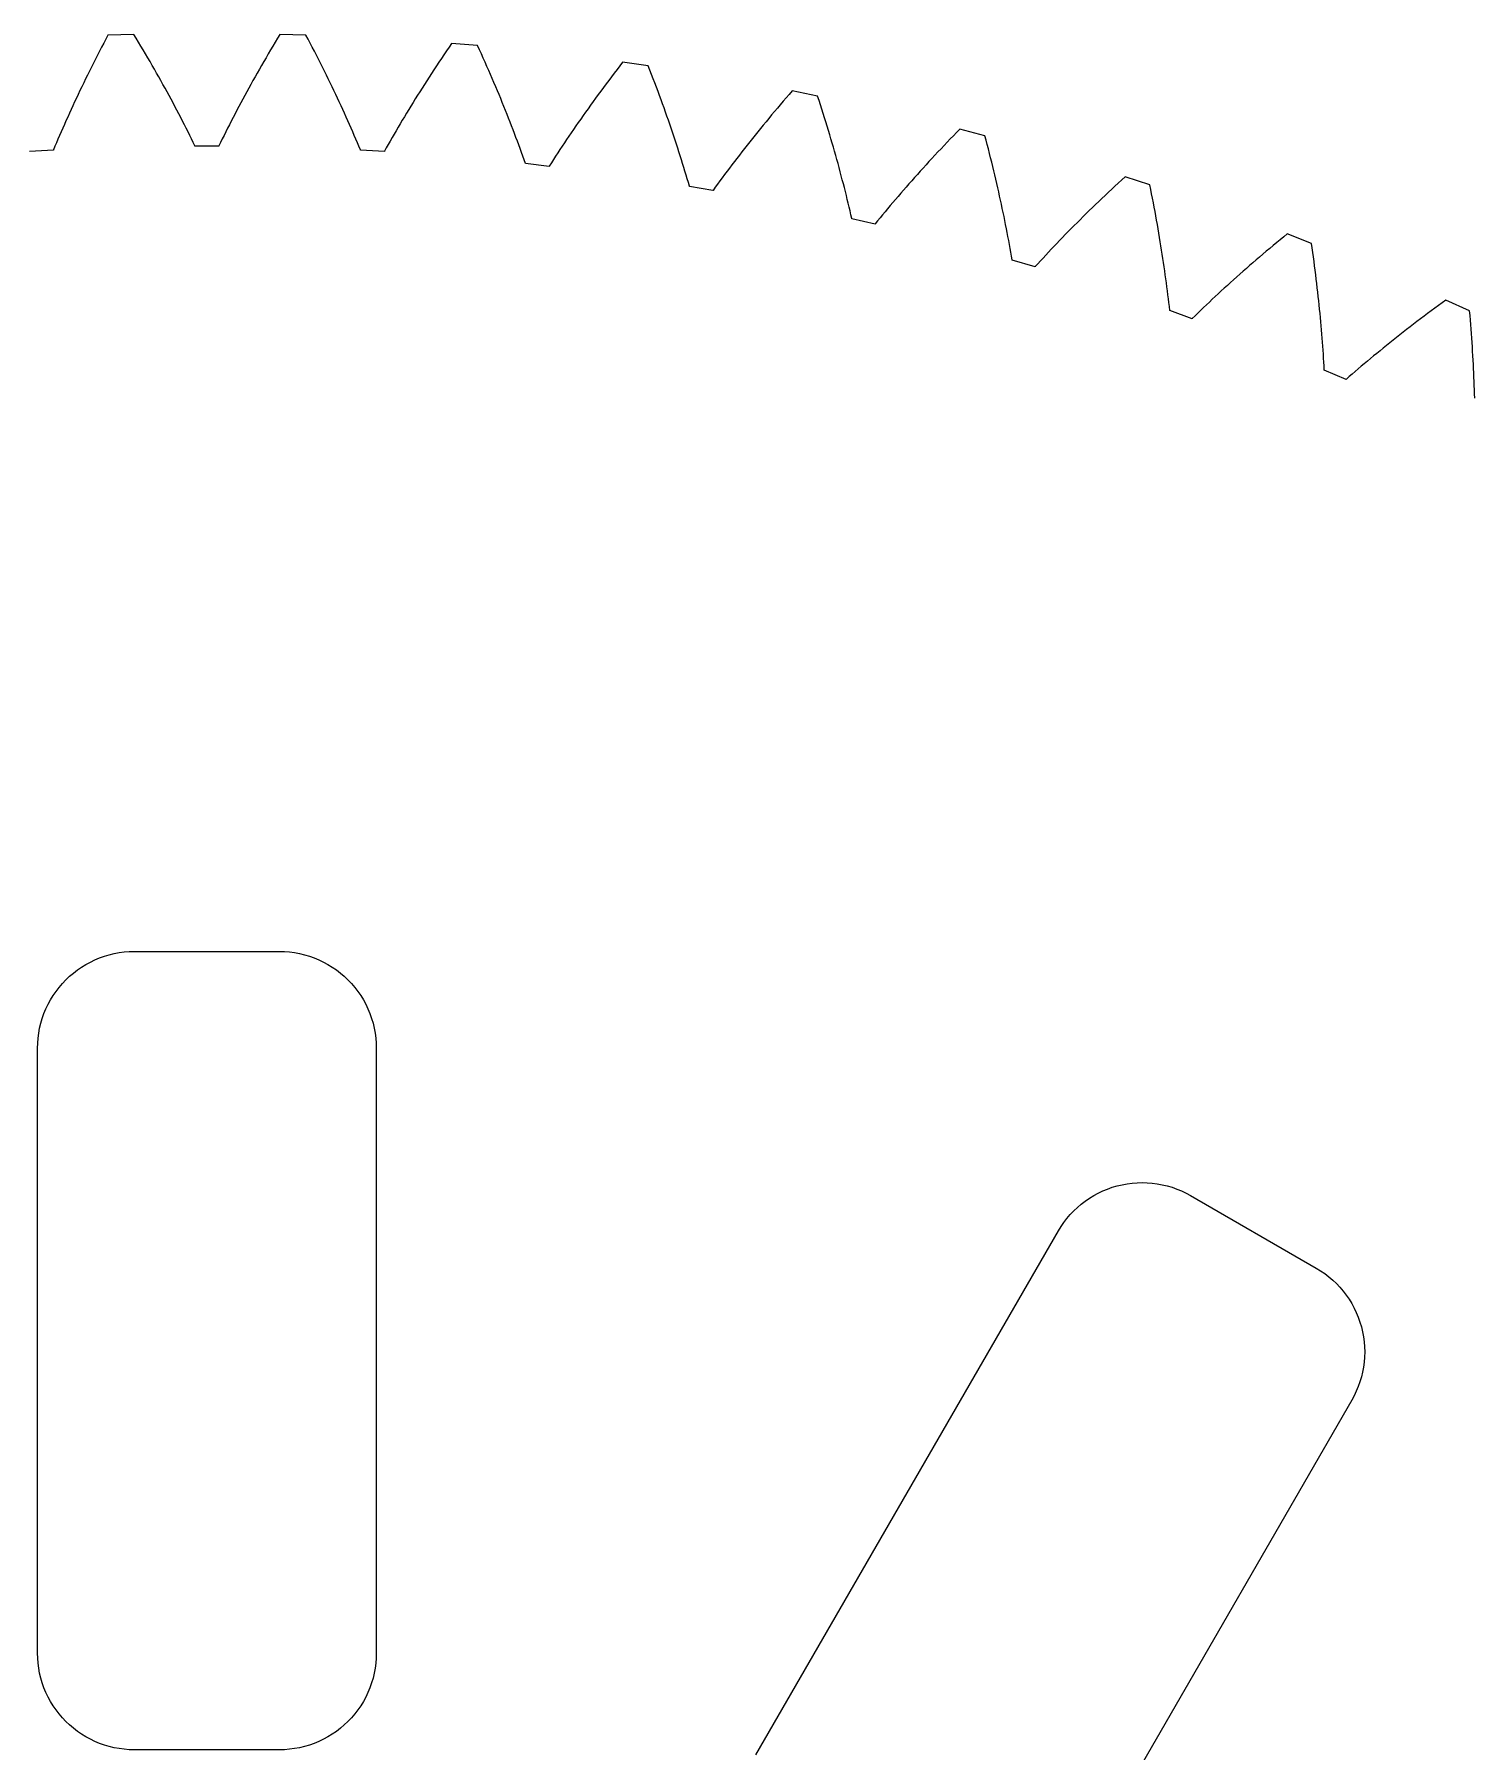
# Model space of a CAD drawing. Header units: metres. Extents: x -124 to 124, y -10 to 132.
# Drawn here: x -7.1 to 52.4, y 60.9 to 131.9 of the extents above; entities that cross this region are included whole.
import ezdxf

# ---------------------------------------------------------------- set-up
doc = ezdxf.new("R2010")
doc.units = ezdxf.units.M

msp = doc.modelspace()

# ---------------------------------------------------------------- linework, layer by layer
for p, q in [((-4.35382, 131.375), (-4.43976, 131.209)), ((-4.26692, 131.542), (-4.35382, 131.375)), ((-4.17903, 131.709), (-4.26692, 131.542)), ((-4.09013, 131.877), (-4.17903, 131.709)), ((-3.01706, 131.908), (-4.09013, 131.877)), ((-2.91873, 131.745), (-3.01706, 131.908)), ((-2.82144, 131.583), (-2.91873, 131.745)), ((-2.72516, 131.422), (-2.82144, 131.583)), ((-2.62988, 131.261), (-2.72516, 131.422)), ((2.72516, 131.422), (2.62988, 131.261)), ((2.82144, 131.583), (2.72516, 131.422)), ((2.91873, 131.745), (2.82144, 131.583)), ((3.01706, 131.908), (2.91873, 131.745)), ((4.09013, 131.877), (3.01706, 131.908)), ((4.17903, 131.709), (4.09013, 131.877)), ((4.26692, 131.542), (4.17903, 131.709)), ((4.35382, 131.375), (4.26692, 131.542)), ((4.43976, 131.209), (4.35382, 131.375)), ((10.007, 131.376), (9.9006, 131.22)), ((10.1144, 131.533), (10.007, 131.376)), ((11.184, 131.441), (10.1144, 131.533)), ((11.2632, 131.268), (11.184, 131.441)), ((-4.6917, 130.715), (-4.77374, 130.552)), ((-4.60869, 130.879), (-4.6917, 130.715)), ((-4.5247, 131.044), (-4.60869, 130.879)), ((-4.43976, 131.209), (-4.5247, 131.044)), ((-2.53564, 131.101), (-2.62988, 131.261)), ((-2.4424, 130.941), (-2.53564, 131.101)), ((-2.35016, 130.782), (-2.4424, 130.941)), ((-2.25891, 130.624), (-2.35016, 130.782)), ((-2.16866, 130.466), (-2.25891, 130.624)), ((2.25891, 130.624), (2.16866, 130.466)), ((2.35016, 130.782), (2.25891, 130.624)), ((2.4424, 130.941), (2.35016, 130.782)), ((2.53564, 131.101), (2.4424, 130.941)), ((2.62988, 131.261), (2.53564, 131.101)), ((4.5247, 131.044), (4.43976, 131.209)), ((4.60869, 130.879), (4.5247, 131.044)), ((4.6917, 130.715), (4.60869, 130.879)), ((4.77374, 130.552), (4.6917, 130.715)), ((9.58774, 130.755), (9.48552, 130.6)), ((9.69098, 130.909), (9.58774, 130.755)), ((9.79527, 131.064), (9.69098, 130.909)), ((9.9006, 131.22), (9.79527, 131.064)), ((11.3414, 131.096), (11.2632, 131.268)), ((11.4186, 130.925), (11.3414, 131.096)), ((11.4949, 130.754), (11.4186, 130.925)), ((11.5703, 130.584), (11.4949, 130.754)), ((17.1788, 130.753), (17.0626, 130.603)), ((18.2414, 130.6), (17.1788, 130.753)), ((-5.09241, 129.905), (-5.16972, 129.745)), ((-5.01418, 130.066), (-5.09241, 129.905)), ((-4.93498, 130.227), (-5.01418, 130.066)), ((-4.85484, 130.389), (-4.93498, 130.227)), ((-4.77374, 130.552), (-4.85484, 130.389)), ((-2.07939, 130.309), (-2.16866, 130.466)), ((-1.99112, 130.152), (-2.07939, 130.309)), ((-1.90382, 129.996), (-1.99112, 130.152)), ((-1.8175, 129.841), (-1.90382, 129.996)), ((1.90382, 129.996), (1.8175, 129.841)), ((1.99112, 130.152), (1.90382, 129.996)), ((2.07939, 130.309), (1.99112, 130.152)), ((2.16866, 130.466), (2.07939, 130.309)), ((4.85484, 130.389), (4.77374, 130.552)), ((4.93498, 130.227), (4.85484, 130.389)), ((5.01418, 130.066), (4.93498, 130.227)), ((5.09241, 129.905), (5.01418, 130.066)), ((5.16972, 129.745), (5.09241, 129.905)), ((9.08701, 129.99), (8.98993, 129.838)), ((9.18509, 130.142), (9.08701, 129.99)), ((9.28421, 130.294), (9.18509, 130.142)), ((9.38435, 130.447), (9.28421, 130.294)), ((9.48552, 130.6), (9.38435, 130.447)), ((11.6447, 130.415), (11.5703, 130.584)), ((11.7183, 130.246), (11.6447, 130.415)), ((11.7908, 130.079), (11.7183, 130.246)), ((11.8625, 129.912), (11.7908, 130.079)), ((11.9333, 129.745), (11.8625, 129.912)), ((16.6086, 130.006), (16.4977, 129.858)), ((16.7204, 130.155), (16.6086, 130.006)), ((16.8334, 130.304), (16.7204, 130.155)), ((16.9475, 130.453), (16.8334, 130.304)), ((17.0626, 130.603), (16.9475, 130.453)), ((18.3106, 130.423), (18.2414, 130.6)), ((18.3788, 130.247), (18.3106, 130.423)), ((18.4462, 130.072), (18.3788, 130.247)), ((18.5126, 129.897), (18.4462, 130.072)), ((-5.39609, 129.269), (-5.4697, 129.112)), ((-5.32156, 129.427), (-5.39609, 129.269)), ((-5.24611, 129.586), (-5.32156, 129.427)), ((-5.16972, 129.745), (-5.24611, 129.586)), ((-1.73216, 129.686), (-1.8175, 129.841)), ((-1.64777, 129.532), (-1.73216, 129.686)), ((-1.56433, 129.378), (-1.64777, 129.532)), ((-1.48187, 129.225), (-1.56433, 129.378)), ((-1.40036, 129.073), (-1.48187, 129.225)), ((1.48187, 129.225), (1.40036, 129.073)), ((1.56433, 129.378), (1.48187, 129.225)), ((1.64777, 129.532), (1.56433, 129.378)), ((1.73216, 129.686), (1.64777, 129.532)), ((1.8175, 129.841), (1.73216, 129.686)), ((5.24611, 129.586), (5.16972, 129.745)), ((5.32156, 129.427), (5.24611, 129.586)), ((5.39609, 129.269), (5.32156, 129.427)), ((5.4697, 129.112), (5.39609, 129.269)), ((8.61172, 129.239), (8.51967, 129.09)), ((8.70477, 129.388), (8.61172, 129.239)), ((8.79883, 129.537), (8.70477, 129.388)), ((8.89388, 129.688), (8.79883, 129.537)), ((8.98993, 129.838), (8.89388, 129.688)), ((12.0031, 129.579), (11.9333, 129.745)), ((12.0721, 129.415), (12.0031, 129.579)), ((12.1401, 129.25), (12.0721, 129.415)), ((12.2073, 129.087), (12.1401, 129.25)), ((16.065, 129.271), (15.9594, 129.126)), ((16.1716, 129.417), (16.065, 129.271)), ((16.2792, 129.564), (16.1716, 129.417)), ((16.3879, 129.711), (16.2792, 129.564)), ((16.4977, 129.858), (16.3879, 129.711)), ((18.5782, 129.723), (18.5126, 129.897)), ((18.6428, 129.55), (18.5782, 129.723)), ((18.7066, 129.377), (18.6428, 129.55)), ((18.7695, 129.206), (18.7066, 129.377)), ((18.8315, 129.035), (18.7695, 129.206)), ((23.9391, 129.285), (23.8167, 129.142)), ((24.0626, 129.428), (23.9391, 129.285)), ((24.1872, 129.571), (24.0626, 129.428)), ((25.2393, 129.358), (24.1872, 129.571)), ((25.2983, 129.177), (25.2393, 129.358)), ((-5.75505, 128.489), (-5.82414, 128.336)), ((-5.68506, 128.644), (-5.75505, 128.489)), ((-5.61418, 128.799), (-5.68506, 128.644)), ((-5.54237, 128.955), (-5.61418, 128.799)), ((-5.4697, 129.112), (-5.54237, 128.955)), ((-1.31978, 128.922), (-1.40036, 129.073)), ((-1.24016, 128.771), (-1.31978, 128.922)), ((-1.16147, 128.621), (-1.24016, 128.771)), ((-1.08371, 128.471), (-1.16147, 128.621)), ((1.16147, 128.621), (1.08371, 128.471)), ((1.24016, 128.771), (1.16147, 128.621)), ((1.31978, 128.922), (1.24016, 128.771)), ((1.40036, 129.073), (1.31978, 128.922)), ((5.54237, 128.955), (5.4697, 129.112)), ((5.61418, 128.799), (5.54237, 128.955)), ((5.68506, 128.644), (5.61418, 128.799)), ((5.75505, 128.489), (5.68506, 128.644)), ((5.82414, 128.336), (5.75505, 128.489)), ((8.16135, 128.502), (8.0742, 128.357)), ((8.24945, 128.648), (8.16135, 128.502)), ((8.33855, 128.795), (8.24945, 128.648)), ((8.42862, 128.942), (8.33855, 128.795)), ((8.51967, 129.09), (8.42862, 128.942)), ((12.2735, 128.924), (12.2073, 129.087)), ((12.3389, 128.762), (12.2735, 128.924)), ((12.4034, 128.601), (12.3389, 128.762)), ((12.4671, 128.44), (12.4034, 128.601)), ((15.5476, 128.549), (15.4472, 128.406)), ((15.649, 128.692), (15.5476, 128.549)), ((15.7514, 128.836), (15.649, 128.692)), ((15.8549, 128.981), (15.7514, 128.836)), ((15.9594, 129.126), (15.8549, 128.981)), ((18.8926, 128.865), (18.8315, 129.035)), ((18.9529, 128.695), (18.8926, 128.865)), ((19.0123, 128.527), (18.9529, 128.695)), ((19.0709, 128.359), (19.0123, 128.527)), ((23.3381, 128.576), (23.2211, 128.435)), ((23.4561, 128.717), (23.3381, 128.576)), ((23.5752, 128.858), (23.4561, 128.717)), ((23.6954, 129), (23.5752, 128.858)), ((23.8167, 129.142), (23.6954, 129)), ((25.3563, 128.998), (25.2983, 129.177)), ((25.4136, 128.819), (25.3563, 128.998)), ((25.4699, 128.64), (25.4136, 128.819)), ((25.5254, 128.463), (25.4699, 128.64)), ((-6.02611, 127.879), (-6.09169, 127.728)), ((-5.95966, 128.03), (-6.02611, 127.879)), ((-5.89233, 128.183), (-5.95966, 128.03)), ((-5.82414, 128.336), (-5.89233, 128.183)), ((-1.00688, 128.322), (-1.08371, 128.471)), ((-0.93098, 128.174), (-1.00688, 128.322)), ((-0.85597, 128.026), (-0.93098, 128.174)), ((-0.78191, 127.88), (-0.85597, 128.026)), ((-0.70874, 127.733), (-0.78191, 127.88)), ((0.78191, 127.88), (0.70874, 127.733)), ((0.85597, 128.026), (0.78191, 127.88)), ((0.93098, 128.174), (0.85597, 128.026)), ((1.00688, 128.322), (0.93098, 128.174)), ((1.08371, 128.471), (1.00688, 128.322)), ((5.89233, 128.183), (5.82414, 128.336)), ((5.95966, 128.03), (5.89233, 128.183)), ((6.02611, 127.879), (5.95966, 128.03)), ((6.09169, 127.728), (6.02611, 127.879)), ((7.73529, 127.781), (7.65295, 127.639)), ((7.81859, 127.924), (7.73529, 127.781)), ((7.90283, 128.068), (7.81859, 127.924)), ((7.98804, 128.212), (7.90283, 128.068)), ((8.0742, 128.357), (7.98804, 128.212)), ((12.5298, 128.281), (12.4671, 128.44)), ((12.5918, 128.122), (12.5298, 128.281)), ((12.6528, 127.964), (12.5918, 128.122)), ((12.713, 127.806), (12.6528, 127.964)), ((12.7724, 127.649), (12.713, 127.806)), ((15.0559, 127.839), (14.9606, 127.699)), ((15.1522, 127.98), (15.0559, 127.839)), ((15.2495, 128.121), (15.1522, 127.98)), ((15.3479, 128.263), (15.2495, 128.121)), ((15.4472, 128.406), (15.3479, 128.263)), ((19.1286, 128.192), (19.0709, 128.359)), ((19.1855, 128.025), (19.1286, 128.192)), ((19.2415, 127.86), (19.1855, 128.025)), ((19.2967, 127.695), (19.2415, 127.86)), ((22.7642, 127.877), (22.6527, 127.739)), ((22.8768, 128.016), (22.7642, 127.877)), ((22.9905, 128.155), (22.8768, 128.016)), ((23.1053, 128.295), (22.9905, 128.155)), ((23.2211, 128.435), (23.1053, 128.295)), ((25.5801, 128.286), (25.5254, 128.463)), ((25.6339, 128.111), (25.5801, 128.286)), ((25.6869, 127.936), (25.6339, 128.111)), ((25.7391, 127.761), (25.6869, 127.936)), ((30.984, 127.855), (30.8526, 127.72)), ((31.1166, 127.991), (30.984, 127.855)), ((32.1549, 127.718), (31.1166, 127.991)), ((-6.34474, 127.121), (-7.33232, 127.064)), ((-6.2832, 127.28), (-6.34534, 127.132)), ((-6.34534, 127.132), (-6.34474, 127.121)), ((-6.22023, 127.428), (-6.2832, 127.28)), ((-6.15637, 127.578), (-6.22023, 127.428)), ((-6.09169, 127.728), (-6.15637, 127.578)), ((-0.63648, 127.588), (-0.70874, 127.733)), ((-0.56511, 127.443), (-0.63648, 127.588)), ((-0.49463, 127.299), (-0.56511, 127.443)), ((-0.49458, 127.288), (-0.49463, 127.299)), ((0.49458, 127.288), (-0.49458, 127.288)), ((0.49463, 127.299), (0.49458, 127.288)), ((0.56511, 127.443), (0.49463, 127.299)), ((0.63648, 127.588), (0.56511, 127.443)), ((0.70874, 127.733), (0.63648, 127.588)), ((6.15637, 127.578), (6.09169, 127.728)), ((6.22023, 127.428), (6.15637, 127.578)), ((6.2832, 127.28), (6.22023, 127.428)), ((6.34534, 127.132), (6.2832, 127.28)), ((6.34474, 127.121), (6.34534, 127.132)), ((7.33232, 127.064), (6.34474, 127.121)), ((7.33301, 127.075), (7.33232, 127.064)), ((7.41159, 127.215), (7.33301, 127.075)), ((7.4911, 127.356), (7.41159, 127.215)), ((7.57156, 127.497), (7.4911, 127.356)), ((7.65295, 127.639), (7.57156, 127.497)), ((12.8309, 127.493), (12.7724, 127.649)), ((12.8886, 127.338), (12.8309, 127.493)), ((12.9454, 127.184), (12.8886, 127.338)), ((13.0014, 127.03), (12.9454, 127.184)), ((14.5894, 127.143), (14.499, 127.006)), ((14.6807, 127.281), (14.5894, 127.143)), ((14.773, 127.42), (14.6807, 127.281)), ((14.8663, 127.559), (14.773, 127.42)), ((14.9606, 127.699), (14.8663, 127.559)), ((19.3511, 127.531), (19.2967, 127.695)), ((19.4046, 127.368), (19.3511, 127.531)), ((19.4574, 127.206), (19.4046, 127.368)), ((19.5093, 127.045), (19.4574, 127.206)), ((22.2171, 127.19), (22.1108, 127.054)), ((22.3244, 127.326), (22.2171, 127.19)), ((22.4328, 127.463), (22.3244, 127.326)), ((22.5422, 127.601), (22.4328, 127.463)), ((22.6527, 127.739), (22.5422, 127.601)), ((25.7904, 127.588), (25.7391, 127.761)), ((25.8409, 127.415), (25.7904, 127.588)), ((25.8906, 127.244), (25.8409, 127.415)), ((25.9395, 127.073), (25.8906, 127.244)), ((25.9875, 126.903), (25.9395, 127.073)), ((30.338, 127.18), (30.2121, 127.046)), ((30.465, 127.314), (30.338, 127.18)), ((30.593, 127.449), (30.465, 127.314)), ((30.7222, 127.584), (30.593, 127.449)), ((30.8526, 127.72), (30.7222, 127.584)), ((32.2034, 127.535), (32.1549, 127.718)), ((32.2511, 127.352), (32.2034, 127.535)), ((32.298, 127.17), (32.2511, 127.352)), ((32.3441, 126.989), (32.298, 127.17)), ((13.0566, 126.878), (13.0014, 127.03)), ((13.111, 126.726), (13.0566, 126.878)), ((13.1646, 126.574), (13.111, 126.726)), ((13.1634, 126.563), (13.1646, 126.574)), ((14.1461, 126.451), (13.1634, 126.563)), ((14.1475, 126.462), (14.1461, 126.451)), ((14.2339, 126.597), (14.1475, 126.462)), ((14.3213, 126.733), (14.2339, 126.597)), ((14.4097, 126.869), (14.3213, 126.733)), ((14.499, 127.006), (14.4097, 126.869)), ((19.5604, 126.884), (19.5093, 127.045)), ((19.6107, 126.724), (19.5604, 126.884)), ((19.6602, 126.565), (19.6107, 126.724)), ((19.709, 126.407), (19.6602, 126.565)), ((19.7569, 126.25), (19.709, 126.407)), ((21.595, 126.381), (21.4949, 126.248)), ((21.6961, 126.514), (21.595, 126.381)), ((21.7982, 126.649), (21.6961, 126.514)), ((21.9014, 126.783), (21.7982, 126.649)), ((22.0056, 126.918), (21.9014, 126.783)), ((22.1108, 127.054), (22.0056, 126.918)), ((26.0349, 126.734), (25.9875, 126.903)), ((26.0813, 126.565), (26.0349, 126.734)), ((26.127, 126.398), (26.0813, 126.565)), ((26.172, 126.231), (26.127, 126.398)), ((29.5993, 126.381), (29.48, 126.25)), ((29.7197, 126.514), (29.5993, 126.381)), ((29.8411, 126.646), (29.7197, 126.514)), ((29.9637, 126.779), (29.8411, 126.646)), ((30.0873, 126.912), (29.9637, 126.779)), ((30.2121, 127.046), (30.0873, 126.912)), ((32.3894, 126.809), (32.3441, 126.989)), ((32.4339, 126.629), (32.3894, 126.809)), ((32.4776, 126.45), (32.4339, 126.629)), ((32.5205, 126.273), (32.4776, 126.45)), ((19.8041, 126.093), (19.7569, 126.25)), ((19.8505, 125.938), (19.8041, 126.093)), ((19.8961, 125.783), (19.8505, 125.938)), ((19.941, 125.629), (19.8961, 125.783)), ((21.1048, 125.72), (21.0098, 125.59)), ((21.2008, 125.852), (21.1048, 125.72)), ((21.2978, 125.983), (21.2008, 125.852)), ((21.3959, 126.115), (21.2978, 125.983)), ((21.4949, 126.248), (21.3959, 126.115)), ((26.2161, 126.065), (26.172, 126.231)), ((26.2595, 125.9), (26.2161, 126.065)), ((26.3021, 125.736), (26.2595, 125.9)), ((26.344, 125.573), (26.3021, 125.736)), ((29.0138, 125.726), (28.8999, 125.597)), ((29.1287, 125.857), (29.0138, 125.726)), ((29.2448, 125.987), (29.1287, 125.857)), ((29.3618, 126.118), (29.2448, 125.987)), ((29.48, 126.25), (29.3618, 126.118)), ((32.5627, 126.096), (32.5205, 126.273)), ((32.604, 125.92), (32.5627, 126.096)), ((32.6446, 125.745), (32.604, 125.92)), ((32.6844, 125.57), (32.6446, 125.745)), ((37.6655, 125.762), (37.5276, 125.634)), ((37.8045, 125.89), (37.6655, 125.762)), ((37.9446, 126.018), (37.8045, 125.89)), ((38.9656, 125.687), (37.9446, 126.018)), ((39.0036, 125.501), (38.9656, 125.687)), ((19.9391, 125.618), (19.941, 125.629)), ((20.9138, 125.449), (19.9391, 125.618)), ((20.9158, 125.46), (20.9138, 125.449)), ((21.0098, 125.59), (20.9158, 125.46)), ((26.3851, 125.41), (26.344, 125.573)), ((26.4255, 125.249), (26.3851, 125.41)), ((26.4651, 125.088), (26.4255, 125.249)), ((26.504, 124.928), (26.4651, 125.088)), ((28.3465, 124.954), (28.239, 124.827)), ((28.4551, 125.082), (28.3465, 124.954)), ((28.5647, 125.21), (28.4551, 125.082)), ((28.6754, 125.338), (28.5647, 125.21)), ((28.7871, 125.467), (28.6754, 125.338)), ((28.8999, 125.597), (28.7871, 125.467)), ((32.7234, 125.397), (32.6844, 125.57)), ((32.7617, 125.225), (32.7234, 125.397)), ((32.7993, 125.053), (32.7617, 125.225)), ((32.8361, 124.882), (32.7993, 125.053)), ((36.8554, 125), (36.7243, 124.874)), ((36.9875, 125.126), (36.8554, 125)), ((37.1209, 125.253), (36.9875, 125.126)), ((37.2553, 125.38), (37.1209, 125.253)), ((37.3909, 125.507), (37.2553, 125.38)), ((37.5276, 125.634), (37.3909, 125.507)), ((39.0408, 125.315), (39.0036, 125.501)), ((39.0772, 125.131), (39.0408, 125.315)), ((39.1129, 124.947), (39.0772, 125.131)), ((39.1478, 124.765), (39.1129, 124.947)), ((26.5421, 124.769), (26.504, 124.928)), ((26.5796, 124.611), (26.5421, 124.769)), ((26.6163, 124.454), (26.5796, 124.611)), ((26.6523, 124.298), (26.6163, 124.454)), ((26.6498, 124.287), (26.6523, 124.298)), ((27.6133, 124.063), (26.6498, 124.287)), ((27.8194, 124.323), (27.7171, 124.198)), ((27.9228, 124.448), (27.8194, 124.323)), ((28.0272, 124.574), (27.9228, 124.448)), ((28.1326, 124.7), (28.0272, 124.574)), ((28.239, 124.827), (28.1326, 124.7)), ((32.8722, 124.712), (32.8361, 124.882)), ((32.9075, 124.543), (32.8722, 124.712)), ((32.9421, 124.375), (32.9075, 124.543)), ((32.976, 124.208), (32.9421, 124.375)), ((36.0857, 124.248), (35.9613, 124.124)), ((36.2112, 124.373), (36.0857, 124.248)), ((36.3378, 124.498), (36.2112, 124.373)), ((36.4655, 124.623), (36.3378, 124.498)), ((36.5944, 124.748), (36.4655, 124.623)), ((36.7243, 124.874), (36.5944, 124.748)), ((39.182, 124.583), (39.1478, 124.765)), ((39.2154, 124.402), (39.182, 124.583)), ((39.2481, 124.222), (39.2154, 124.402)), ((39.2801, 124.043), (39.2481, 124.222)), ((27.6159, 124.074), (27.6133, 124.063)), ((27.7171, 124.198), (27.6159, 124.074)), ((33.0092, 124.042), (32.976, 124.208)), ((33.0417, 123.876), (33.0092, 124.042)), ((33.0734, 123.712), (33.0417, 123.876)), ((33.1045, 123.548), (33.0734, 123.712)), ((33.1349, 123.385), (33.1045, 123.548)), ((35.4748, 123.631), (35.3559, 123.509)), ((35.5948, 123.754), (35.4748, 123.631)), ((35.7159, 123.877), (35.5948, 123.754)), ((35.8381, 124.001), (35.7159, 123.877)), ((35.9613, 124.124), (35.8381, 124.001)), ((39.3113, 123.865), (39.2801, 124.043)), ((39.3418, 123.688), (39.3113, 123.865)), ((39.3716, 123.512), (39.3418, 123.688)), ((39.4007, 123.337), (39.3716, 123.512)), ((44.5016, 123.539), (44.3555, 123.419)), ((44.6488, 123.659), (44.5016, 123.539)), ((45.6492, 123.269), (44.6488, 123.659)), ((33.1646, 123.224), (33.1349, 123.385)), ((33.1936, 123.063), (33.1646, 123.224)), ((33.222, 122.903), (33.1936, 123.063)), ((33.2496, 122.744), (33.222, 122.903)), ((34.7775, 122.903), (34.6651, 122.783)), ((34.8911, 123.024), (34.7775, 122.903)), ((35.0056, 123.144), (34.8911, 123.024)), ((35.1213, 123.266), (35.0056, 123.144)), ((35.238, 123.387), (35.1213, 123.266)), ((35.3559, 123.509), (35.238, 123.387)), ((39.4291, 123.162), (39.4007, 123.337)), ((39.4568, 122.989), (39.4291, 123.162)), ((39.4837, 122.816), (39.4568, 122.989)), ((39.5101, 122.644), (39.4837, 122.816)), ((43.6424, 122.823), (43.5032, 122.704)), ((43.7827, 122.942), (43.6424, 122.823)), ((43.9242, 123.061), (43.7827, 122.942)), ((44.0668, 123.18), (43.9242, 123.061)), ((44.2106, 123.299), (44.0668, 123.18)), ((44.3555, 123.419), (44.2106, 123.299)), ((45.6765, 123.081), (45.6492, 123.269)), ((45.703, 122.894), (45.6765, 123.081)), ((45.7289, 122.708), (45.703, 122.894)), ((33.2767, 122.586), (33.2496, 122.744)), ((33.2735, 122.575), (33.2767, 122.586)), ((34.2227, 122.296), (33.2735, 122.575)), ((34.2259, 122.307), (34.2227, 122.296)), ((34.3341, 122.425), (34.2259, 122.307)), ((34.4434, 122.544), (34.3341, 122.425)), ((34.5537, 122.663), (34.4434, 122.544)), ((34.6651, 122.783), (34.5537, 122.663)), ((39.5357, 122.474), (39.5101, 122.644)), ((39.5607, 122.304), (39.5357, 122.474)), ((39.5849, 122.135), (39.5607, 122.304)), ((39.6086, 121.967), (39.5849, 122.135)), ((42.8243, 122.115), (42.6919, 121.998)), ((42.9578, 122.232), (42.8243, 122.115)), ((43.0925, 122.35), (42.9578, 122.232)), ((43.2282, 122.468), (43.0925, 122.35)), ((43.3651, 122.586), (43.2282, 122.468)), ((43.5032, 122.704), (43.3651, 122.586)), ((45.754, 122.523), (45.7289, 122.708)), ((45.7785, 122.339), (45.754, 122.523)), ((45.8022, 122.155), (45.7785, 122.339)), ((45.8253, 121.973), (45.8022, 122.155)), ((39.6316, 121.8), (39.6086, 121.967)), ((39.6539, 121.634), (39.6316, 121.8)), ((39.6756, 121.469), (39.6539, 121.634)), ((39.6966, 121.305), (39.6756, 121.469)), ((42.0467, 121.417), (41.921, 121.302)), ((42.1736, 121.533), (42.0467, 121.417)), ((42.3015, 121.648), (42.1736, 121.533)), ((42.4305, 121.765), (42.3015, 121.648)), ((42.5606, 121.881), (42.4305, 121.765)), ((42.6919, 121.998), (42.5606, 121.881)), ((45.8476, 121.791), (45.8253, 121.973)), ((45.8693, 121.611), (45.8476, 121.791)), ((45.8903, 121.431), (45.8693, 121.611)), ((45.9107, 121.253), (45.8903, 121.431)), ((39.717, 121.142), (39.6966, 121.305)), ((39.7368, 120.979), (39.717, 121.142)), ((39.756, 120.818), (39.7368, 120.979)), ((39.7745, 120.658), (39.756, 120.818)), ((41.309, 120.729), (41.1899, 120.616)), ((41.4292, 120.843), (41.309, 120.729)), ((41.5505, 120.957), (41.4292, 120.843)), ((41.6729, 121.072), (41.5505, 120.957)), ((41.7964, 121.186), (41.6729, 121.072)), ((41.921, 121.302), (41.7964, 121.186)), ((45.9304, 121.075), (45.9107, 121.253)), ((45.9494, 120.898), (45.9304, 121.075)), ((45.9678, 120.723), (45.9494, 120.898)), ((45.9855, 120.548), (45.9678, 120.723)), ((50.9008, 120.698), (50.7493, 120.587)), ((51.0535, 120.809), (50.9008, 120.698)), ((51.2074, 120.921), (51.0535, 120.809)), ((52.1839, 120.475), (51.2074, 120.921)), ((39.7925, 120.498), (39.7745, 120.658)), ((39.7888, 120.488), (39.7925, 120.498)), ((40.7204, 120.155), (39.7888, 120.488)), ((40.7242, 120.166), (40.7204, 120.155)), ((40.839, 120.278), (40.7242, 120.166)), ((40.9549, 120.39), (40.839, 120.278)), ((41.0719, 120.503), (40.9549, 120.39)), ((41.1899, 120.616), (41.0719, 120.503)), ((46.0026, 120.374), (45.9855, 120.548)), ((46.0191, 120.201), (46.0026, 120.374)), ((46.0349, 120.029), (46.0191, 120.201)), ((46.0502, 119.858), (46.0349, 120.029)), ((50.0091, 120.033), (49.8645, 119.923)), ((50.1548, 120.143), (50.0091, 120.033)), ((50.3017, 120.254), (50.1548, 120.143)), ((50.4498, 120.365), (50.3017, 120.254)), ((50.599, 120.476), (50.4498, 120.365)), ((50.7493, 120.587), (50.599, 120.476)), ((52.2004, 120.285), (52.1839, 120.475)), ((52.2162, 120.097), (52.2004, 120.285)), ((52.2314, 119.91), (52.2162, 120.097)), ((46.0648, 119.688), (46.0502, 119.858)), ((46.0788, 119.519), (46.0648, 119.688)), ((46.0922, 119.351), (46.0788, 119.519)), ((46.105, 119.184), (46.0922, 119.351)), ((49.0211, 119.265), (48.8845, 119.156)), ((49.1588, 119.374), (49.0211, 119.265)), ((49.2977, 119.483), (49.1588, 119.374)), ((49.4377, 119.593), (49.2977, 119.483)), ((49.5788, 119.703), (49.4377, 119.593)), ((49.7211, 119.812), (49.5788, 119.703)), ((49.8645, 119.923), (49.7211, 119.812)), ((52.2459, 119.723), (52.2314, 119.91)), ((52.2598, 119.538), (52.2459, 119.723)), ((52.2731, 119.354), (52.2598, 119.538)), ((52.2857, 119.17), (52.2731, 119.354)), ((46.1172, 119.018), (46.105, 119.184)), ((46.1288, 118.853), (46.1172, 119.018)), ((46.1399, 118.689), (46.1288, 118.853)), ((46.1504, 118.526), (46.1399, 118.689)), ((48.2185, 118.615), (48.0887, 118.507)), ((48.3495, 118.723), (48.2185, 118.615)), ((48.4815, 118.831), (48.3495, 118.723)), ((48.6147, 118.939), (48.4815, 118.831)), ((48.7491, 119.047), (48.6147, 118.939)), ((48.8845, 119.156), (48.7491, 119.047)), ((52.2976, 118.988), (52.2857, 119.17)), ((52.309, 118.806), (52.2976, 118.988)), ((52.3197, 118.626), (52.309, 118.806)), ((52.3298, 118.446), (52.3197, 118.626)), ((46.1603, 118.364), (46.1504, 118.526)), ((46.1697, 118.202), (46.1603, 118.364)), ((46.1785, 118.042), (46.1697, 118.202)), ((46.1742, 118.032), (46.1785, 118.042)), ((47.0854, 117.647), (46.1742, 118.032)), ((47.3329, 117.868), (47.2108, 117.762)), ((47.4561, 117.974), (47.3329, 117.868)), ((47.5804, 118.08), (47.4561, 117.974)), ((47.7058, 118.187), (47.5804, 118.08)), ((47.8323, 118.293), (47.7058, 118.187)), ((47.9599, 118.4), (47.8323, 118.293)), ((48.0887, 118.507), (47.9599, 118.4)), ((52.3393, 118.268), (52.3298, 118.446)), ((52.3482, 118.09), (52.3393, 118.268)), ((52.3566, 117.914), (52.3482, 118.09)), ((52.3643, 117.738), (52.3566, 117.914)), ((47.0898, 117.657), (47.0854, 117.647)), ((47.2108, 117.762), (47.0898, 117.657)), ((52.3714, 117.564), (52.3643, 117.738)), ((52.378, 117.39), (52.3714, 117.564)), ((52.384, 117.218), (52.378, 117.39)), ((52.3895, 117.046), (52.384, 117.218)), ((52.3943, 116.875), (52.3895, 117.046)), ((-4.62694, 93.6542), (-4.43347, 93.7343)), ((-4.43347, 93.7343), (-4.23605, 93.8042)), ((-4.23605, 93.8042), (-4.03526, 93.8637)), ((-4.03526, 93.8637), (-3.83163, 93.9126)), ((-3.83163, 93.9126), (-3.62573, 93.9507)), ((-3.62573, 93.9507), (-3.41811, 93.9781)), ((-3.41811, 93.9781), (-3.20934, 93.9945)), ((-3.20934, 93.9945), (-3, 94)), ((-3, 94), (3, 94)), ((3, 94), (3.20934, 93.9945)), ((3.20934, 93.9945), (3.41811, 93.9781)), ((3.41811, 93.9781), (3.62573, 93.9507)), ((3.62573, 93.9507), (3.83163, 93.9126)), ((3.83163, 93.9126), (4.03526, 93.8637)), ((4.03526, 93.8637), (4.23605, 93.8042)), ((4.23605, 93.8042), (4.43347, 93.7343)), ((4.43347, 93.7343), (4.62694, 93.6542)), ((-5.67651, 92.9726), (-5.51727, 93.1086)), ((-5.51727, 93.1086), (-5.35114, 93.2361)), ((-5.35114, 93.2361), (-5.17854, 93.3547)), ((-5.17854, 93.3547), (-5, 93.4641)), ((-5, 93.4641), (-4.81595, 93.564)), ((-4.81595, 93.564), (-4.62694, 93.6542)), ((4.62694, 93.6542), (4.81595, 93.564)), ((4.81595, 93.564), (5, 93.4641)), ((5, 93.4641), (5.17854, 93.3547)), ((5.17854, 93.3547), (5.35114, 93.2361)), ((5.35114, 93.2361), (5.51727, 93.1086)), ((5.51727, 93.1086), (5.67651, 92.9726)), ((-6.35468, 92.1785), (-6.23605, 92.3511)), ((-6.23605, 92.3511), (-6.10858, 92.5173)), ((-6.10858, 92.5173), (-5.97256, 92.6765)), ((-5.97256, 92.6765), (-5.82841, 92.8284)), ((-5.82841, 92.8284), (-5.67651, 92.9726)), ((5.67651, 92.9726), (5.82841, 92.8284)), ((5.82841, 92.8284), (5.97256, 92.6765)), ((5.97256, 92.6765), (6.10858, 92.5173)), ((6.10858, 92.5173), (6.23605, 92.3511)), ((6.23605, 92.3511), (6.35468, 92.1785)), ((-6.73431, 91.4335), (-6.65417, 91.6269)), ((-6.65417, 91.6269), (-6.56403, 91.8159)), ((-6.56403, 91.8159), (-6.4641, 92)), ((-6.4641, 92), (-6.35468, 92.1785)), ((6.35468, 92.1785), (6.4641, 92)), ((6.4641, 92), (6.56403, 91.8159)), ((6.56403, 91.8159), (6.65417, 91.6269)), ((6.65417, 91.6269), (6.73431, 91.4335)), ((-6.91258, 90.8316), (-6.86369, 91.0353)), ((-6.86369, 91.0353), (-6.80421, 91.2361)), ((-6.80421, 91.2361), (-6.73431, 91.4335)), ((6.73431, 91.4335), (6.80421, 91.2361)), ((6.80421, 91.2361), (6.86369, 91.0353)), ((6.86369, 91.0353), (6.91258, 90.8316)), ((-7, 90), (-6.99451, 90.2093)), ((-6.99451, 90.2093), (-6.97807, 90.4181)), ((-6.97807, 90.4181), (-6.95074, 90.6257)), ((-6.95074, 90.6257), (-6.91258, 90.8316)), ((6.91258, 90.8316), (6.95074, 90.6257)), ((6.95074, 90.6257), (6.97807, 90.4181)), ((6.97807, 90.4181), (6.99451, 90.2093)), ((6.99451, 90.2093), (7, 90)), ((-7, 65), (-7, 90)), ((7, 90), (7, 65)), ((36.3008, 83.6832), (36.4734, 83.8018)), ((36.4734, 83.8018), (36.6519, 83.9112)), ((36.6519, 83.9112), (36.836, 84.0111)), ((36.836, 84.0111), (37.025, 84.1013)), ((37.025, 84.1013), (37.2184, 84.1814)), ((37.2184, 84.1814), (37.4159, 84.2513)), ((37.4159, 84.2513), (37.6166, 84.3108)), ((37.6166, 84.3108), (37.8203, 84.3597)), ((37.8203, 84.3597), (38.0262, 84.3978)), ((38.0262, 84.3978), (38.2338, 84.4252)), ((38.2338, 84.4252), (38.4426, 84.4416)), ((38.4426, 84.4416), (38.6519, 84.4471)), ((38.6519, 84.4471), (38.8613, 84.4416)), ((38.8613, 84.4416), (39.07, 84.4252)), ((39.07, 84.4252), (39.2776, 84.3978)), ((39.2776, 84.3978), (39.4836, 84.3597)), ((39.4836, 84.3597), (39.6872, 84.3108)), ((39.6872, 84.3108), (39.888, 84.2513)), ((39.888, 84.2513), (40.0854, 84.1814)), ((40.0854, 84.1814), (40.2789, 84.1013)), ((40.2789, 84.1013), (40.4679, 84.0111)), ((40.4679, 84.0111), (40.6519, 83.9112)), ((40.6519, 83.9112), (45.8481, 80.9112)), ((35.5433, 82.9644), (35.6793, 83.1236)), ((35.6793, 83.1236), (35.8235, 83.2755)), ((35.8235, 83.2755), (35.9754, 83.4196)), ((35.9754, 83.4196), (36.1346, 83.5557)), ((36.1346, 83.5557), (36.3008, 83.6832)), ((22.6878, 60.7964), (35.1878, 82.4471)), ((35.1878, 82.4471), (35.2972, 82.6256)), ((35.2972, 82.6256), (35.4159, 82.7982)), ((35.4159, 82.7982), (35.5433, 82.9644)), ((45.8481, 80.9112), (46.0266, 80.8018)), ((46.0266, 80.8018), (46.1992, 80.6832)), ((46.1992, 80.6832), (46.3653, 80.5557)), ((46.3653, 80.5557), (46.5246, 80.4197)), ((46.5246, 80.4197), (46.6765, 80.2755)), ((46.6765, 80.2755), (46.8206, 80.1236)), ((46.8206, 80.1236), (46.9566, 79.9644)), ((46.9566, 79.9644), (47.0841, 79.7982)), ((47.0841, 79.7982), (47.2027, 79.6257)), ((47.2027, 79.6257), (47.3122, 79.4471)), ((47.3122, 79.4471), (47.4121, 79.263)), ((47.4121, 79.263), (47.5022, 79.074)), ((47.5022, 79.074), (47.5824, 78.8806)), ((47.5824, 78.8806), (47.6523, 78.6832)), ((47.6523, 78.6832), (47.7118, 78.4824)), ((47.7118, 78.4824), (47.7606, 78.2787)), ((47.7606, 78.2787), (47.7988, 78.0728)), ((47.7988, 78.0728), (47.8261, 77.8652)), ((47.8261, 77.8652), (47.8426, 77.6564)), ((47.8426, 77.6564), (47.8481, 77.4471)), ((47.8481, 77.4471), (47.8426, 77.2377)), ((47.7988, 76.8214), (47.7606, 76.6154)), ((47.8261, 77.029), (47.7988, 76.8214)), ((47.8426, 77.2377), (47.8261, 77.029)), ((47.5824, 76.0136), (47.5022, 75.8201)), ((47.6523, 76.211), (47.5824, 76.0136)), ((47.7118, 76.4118), (47.6523, 76.211)), ((47.7606, 76.6154), (47.7118, 76.4118)), ((47.3122, 75.4471), (34.8122, 53.7964)), ((47.4121, 75.6311), (47.3122, 75.4471)), ((47.5022, 75.8201), (47.4121, 75.6311)), ((-6.99451, 64.7907), (-7, 65)), ((-6.97807, 64.5819), (-6.99451, 64.7907)), ((6.99451, 64.7907), (6.97807, 64.5819)), ((7, 65), (6.99451, 64.7907)), ((-6.95074, 64.3743), (-6.97807, 64.5819)), ((-6.91258, 64.1684), (-6.95074, 64.3743)), ((-6.86369, 63.9647), (-6.91258, 64.1684)), ((-6.80421, 63.7639), (-6.86369, 63.9647)), ((6.86369, 63.9647), (6.80421, 63.7639)), ((6.91258, 64.1684), (6.86369, 63.9647)), ((6.95074, 64.3743), (6.91258, 64.1684)), ((6.97807, 64.5819), (6.95074, 64.3743)), ((-6.73431, 63.5665), (-6.80421, 63.7639)), ((-6.65417, 63.3731), (-6.73431, 63.5665)), ((-6.56403, 63.1841), (-6.65417, 63.3731)), ((-6.4641, 63), (-6.56403, 63.1841)), ((6.56403, 63.1841), (6.4641, 63)), ((6.65417, 63.3731), (6.56403, 63.1841)), ((6.73431, 63.5665), (6.65417, 63.3731)), ((6.80421, 63.7639), (6.73431, 63.5665)), ((-6.35468, 62.8215), (-6.4641, 63)), ((-6.23605, 62.6489), (-6.35468, 62.8215)), ((-6.10858, 62.4827), (-6.23605, 62.6489)), ((-5.97256, 62.3235), (-6.10858, 62.4827)), ((6.10858, 62.4827), (5.97256, 62.3235)), ((6.23605, 62.6489), (6.10858, 62.4827)), ((6.35468, 62.8215), (6.23605, 62.6489)), ((6.4641, 63), (6.35468, 62.8215)), ((-5.82841, 62.1716), (-5.97256, 62.3235)), ((-5.67651, 62.0274), (-5.82841, 62.1716)), ((-5.51727, 61.8914), (-5.67651, 62.0274)), ((-5.35114, 61.7639), (-5.51727, 61.8914)), ((-5.17854, 61.6453), (-5.35114, 61.7639)), ((5.35114, 61.7639), (5.17854, 61.6453)), ((5.51727, 61.8914), (5.35114, 61.7639)), ((5.67651, 62.0274), (5.51727, 61.8914)), ((5.82841, 62.1716), (5.67651, 62.0274)), ((5.97256, 62.3235), (5.82841, 62.1716)), ((-5, 61.5359), (-5.17854, 61.6453)), ((-4.81595, 61.436), (-5, 61.5359)), ((-4.62694, 61.3458), (-4.81595, 61.436)), ((-4.43347, 61.2657), (-4.62694, 61.3458)), ((-4.23605, 61.1958), (-4.43347, 61.2657)), ((-4.03526, 61.1363), (-4.23605, 61.1958)), ((-3.83163, 61.0874), (-4.03526, 61.1363)), ((-3.62573, 61.0493), (-3.83163, 61.0874)), ((-3.41811, 61.0219), (-3.62573, 61.0493)), ((3.62573, 61.0493), (3.41811, 61.0219)), ((3.83163, 61.0874), (3.62573, 61.0493)), ((4.03526, 61.1363), (3.83163, 61.0874)), ((4.23605, 61.1958), (4.03526, 61.1363)), ((4.43347, 61.2657), (4.23605, 61.1958)), ((4.62694, 61.3458), (4.43347, 61.2657)), ((4.81595, 61.436), (4.62694, 61.3458)), ((5, 61.5359), (4.81595, 61.436)), ((5.17854, 61.6453), (5, 61.5359)), ((-3.20934, 61.0055), (-3.41811, 61.0219)), ((-3, 61), (-3.20934, 61.0055)), ((3, 61), (-3, 61)), ((3.20934, 61.0055), (3, 61)), ((3.41811, 61.0219), (3.20934, 61.0055))]:
    msp.add_line(p, q)

doc.saveas('drawing.dxf')
